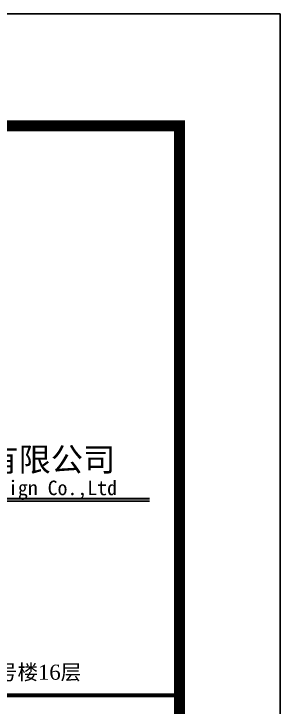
# Model space of a CAD drawing. Extents: x 54907 to 703237, y -798661 to -546661.
# Drawn here: x 252035 to 255607, y -555949 to -546661 of the extents above; entities that cross this region are included whole.
import ezdxf

# ---------------------------------------------------------------- set-up
doc = ezdxf.new("R2010")
doc.units = 0
doc.header["$LTSCALE"] = 1000
doc.header["$MEASUREMENT"] = 0
doc.layers.add('PUB_TEXT', color=7, linetype='Continuous')
doc.layers.add('PUB_TITLE', color=4, linetype='Continuous')
doc.layers.add('yichutu', color=7, linetype='Continuous', true_color=0xffffff, plot=False)
doc.styles.add('-黑体', font='simhei.ttf', dxfattribs={"width": 0.7})
doc.styles.add('GHF', font='times.ttf')

# ---------------------------------------------------------------- blocks, each defined once
blk = doc.blocks.new('yct-1337-420-200550-63000-150-2010.0')
at = {"layer": 'yichutu', "color": 7, "true_color": 0xffffff}
blk.add_lwpolyline([(0, 0), (0, 63000), (200550, 63000), (200550, 0)], close=True, dxfattribs=at)

msp = doc.modelspace()

# ---------------------------------------------------------------- linework, layer by layer
at = {"color": 4, "lineweight": 35}
msp.add_line((246833.3, -553155.7), (253855.5, -553155.7), dxfattribs=at)
at = {"color": 4, "lineweight": -2}
msp.add_line((246833.3, -553189.4), (253855.5, -553189.4), dxfattribs=at)
at = {"layer": 'PUB_TITLE'}
for p, q in [((255606.6, -546661.4), (55056.6, -546661.4)), ((255606.6, -609661.4), (255606.6, -546661.4))]:
    msp.add_line(p, q, dxfattribs=at)
at = {"layer": 'PUB_TITLE', "const_width": 150}
msp.add_lwpolyline([(58806.6, -608161.4), (254256.6, -608161.4), (254256.6, -548161.4), (58806.6, -548161.4)], close=True, dxfattribs=at)
at = {"layer": 'PUB_TITLE', "color": 4, "const_width": 52.8}
msp.add_lwpolyline([(246408.6, -555792.1), (254256.6, -555792.1), (254256.6, -548161.4), (246408.6, -548161.4)], close=True, dxfattribs=at)

# ---------------------------------------------------------------- block references
at = {"layer": 'yichutu'}
msp.add_blockref('yct-1337-420-200550-63000-150-2010.0', (55056.6, -609661.4), dxfattribs=at)

# ---------------------------------------------------------------- texts
at = {"layer": 'PUB_TEXT'}
for s, height, style, p in [('合肥市方正城建规划设计有限公司', 317.027, '-黑体', (246909.1, -552789.5)), ('Hefei Fangzheng Urban Planning And Design Co.,Ltd', 195.289, '-黑体', (246908.6, -553109.3)), ('地址：合肥市濉溪路99号众城国际广场1号楼16层', 201.486, 'GHF', (246955.7, -555581.4))]:
    msp.add_text(s, height=height, dxfattribs=dict(at, style=style)).set_placement(p)

doc.saveas('drawing.dxf')
